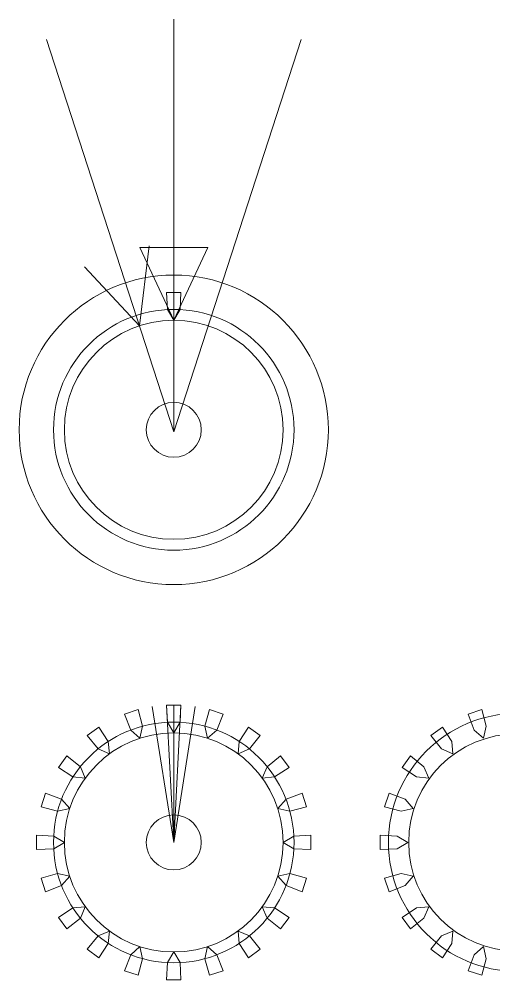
# Model space of a CAD drawing. Header units: centimetres. Extents: x -121 to 177, y -44 to 114.
# Drawn here: x 80.95 to 87.86, y 27.15 to 41.12 of the extents above; entities that cross this region are included whole.
import ezdxf

# ---------------------------------------------------------------- set-up
doc = ezdxf.new("R2010")
doc.units = ezdxf.units.CM
doc.header["$MEASUREMENT"] = 0
doc.layers.add('Layer 1', color=7, linetype='Continuous')

msp = doc.modelspace()

# ---------------------------------------------------------------- linework, layer by layer
at = {"layer": 'Layer 1', "color": 4, "lineweight": 20}
for centre, major_axis in [((83.2, 35.15), (0, 2.25)), ((83.2, 35.15), (0, 1.75)), ((83.2, 35.15), (0, 1.59235)), ((88.2, 29.15), (0, 1.875)), ((83.2, 29.15), (0, 1.75)), ((83.2, 29.15), (0, 1.59235)), ((88.2, 29.15), (0, 1.57978))]:
    msp.add_ellipse(centre, major_axis=major_axis, ratio=1, dxfattribs=at)
at = {"layer": 'Layer 1', "lineweight": 20}
for centre in [(83.2, 35.15), (83.2, 29.15)]:
    msp.add_ellipse(centre, major_axis=(0, 0.4), ratio=1, dxfattribs=at)
at = {"layer": 'Layer 1', "color": 1, "lineweight": 20}
for points in [[(83.2, 35.12049), (83.2, 35.12049), (83.2, 41.12049), (83.2, 41.12049)], [(83.2, 35.12049), (83.2, 35.12049), (81.3459, 40.82683), (81.3459, 40.82683)], [(83.2, 35.12049), (83.2, 35.12049), (85.0541, 40.82683), (85.0541, 40.82683)], [(83.2, 29.15), (83.2, 29.15), (83.2, 31.15), (83.2, 31.15)], [(83.2, 29.15), (83.2, 29.15), (82.88713, 31.12538), (82.88713, 31.12538)], [(83.2, 29.15), (83.2, 29.15), (83.09533, 31.14726), (83.09533, 31.14726)], [(83.2, 29.15), (83.2, 29.15), (83.30467, 31.14726), (83.30467, 31.14726)], [(83.2, 29.15), (83.2, 29.15), (83.51287, 31.12538), (83.51287, 31.12538)]]:
    msp.add_open_spline(points, degree=3, dxfattribs=at)
at = {"layer": 'Layer 1', "color": 3, "lineweight": 20}
for points in [[(82.69882, 36.66297), (82.69882, 36.66297), (82.84131, 37.82351), (82.84131, 37.82351)], [(83.2, 36.74235), (83.2, 36.74235), (82.70585, 37.80205), (82.70585, 37.80205)], [(83.2, 36.74235), (83.2, 36.74235), (83.69415, 37.80205), (83.69415, 37.80205)], [(82.69882, 36.66297), (82.69882, 36.66297), (81.90139, 37.51811), (81.90139, 37.51811)]]:
    msp.add_open_spline(points, degree=3, dxfattribs=at)
at = {"layer": 'Layer 1', "lineweight": 20}
for points, knots in [([(83.2, 36.74235), (83.2, 36.74235), (82.70586, 37.80205), (82.70586, 37.80205), (82.70586, 37.80205), (82.70586, 37.80205), (83.69414, 37.80205), (83.69414, 37.80205), (83.69414, 37.80205), (83.69414, 37.80205), (83.2, 36.74235), (83.2, 36.74235)], [0, 0, 0, 0, 0.33333333, 0.33333333, 0.33333333, 0.33333333, 0.66666667, 0.66666667, 0.66666667, 0.66666667, 1, 1, 1, 1]), ([(83.2, 36.74235), (83.2, 36.74235), (83.29159, 36.89765), (83.29159, 36.89765), (83.29159, 36.89765), (83.29159, 36.89765), (83.30467, 37.14726), (83.30467, 37.14726), (83.30467, 37.14726), (83.30467, 37.14726), (83.09533, 37.14727), (83.09533, 37.14727), (83.09533, 37.14727), (83.09533, 37.14727), (83.10842, 36.89765), (83.10842, 36.89765), (83.10842, 36.89765), (83.10842, 36.89765), (83.2, 36.74235), (83.2, 36.74235)], [0, 0, 0, 0, 0.2, 0.2, 0.2, 0.2, 0.4, 0.4, 0.4, 0.4, 0.6, 0.6, 0.6, 0.6, 0.8, 0.8, 0.8, 0.8, 1, 1, 1, 1]), ([(82.70794, 30.66441), (82.70794, 30.66441), (82.74705, 30.84042), (82.74705, 30.84042), (82.74705, 30.84042), (82.74705, 30.84042), (82.68236, 31.08185), (82.68236, 31.08185), (82.68236, 31.08185), (82.68236, 31.08185), (82.48326, 31.01717), (82.48326, 31.01717), (82.48326, 31.01717), (82.48326, 31.01717), (82.57285, 30.78381), (82.57285, 30.78381), (82.57285, 30.78381), (82.57285, 30.78381), (82.70794, 30.66441), (82.70794, 30.66441)], [0, 0, 0, 0, 0.2, 0.2, 0.2, 0.2, 0.4, 0.4, 0.4, 0.4, 0.6, 0.6, 0.6, 0.6, 0.8, 0.8, 0.8, 0.8, 1, 1, 1, 1]), ([(83.2, 30.74235), (83.2, 30.74235), (83.29159, 30.89765), (83.29159, 30.89765), (83.29159, 30.89765), (83.29159, 30.89765), (83.30467, 31.14726), (83.30467, 31.14726), (83.30467, 31.14726), (83.30467, 31.14726), (83.09533, 31.14727), (83.09533, 31.14727), (83.09533, 31.14727), (83.09533, 31.14727), (83.10842, 30.89765), (83.10842, 30.89765), (83.10842, 30.89765), (83.10842, 30.89765), (83.2, 30.74235), (83.2, 30.74235)], [0, 0, 0, 0, 0.2, 0.2, 0.2, 0.2, 0.4, 0.4, 0.4, 0.4, 0.6, 0.6, 0.6, 0.6, 0.8, 0.8, 0.8, 0.8, 1, 1, 1, 1]), ([(83.69206, 30.66441), (83.69206, 30.66441), (83.82716, 30.78381), (83.82716, 30.78381), (83.82716, 30.78381), (83.82716, 30.78381), (83.91673, 31.01716), (83.91673, 31.01716), (83.91673, 31.01716), (83.91673, 31.01716), (83.71764, 31.08186), (83.71764, 31.08186), (83.71764, 31.08186), (83.71764, 31.08186), (83.65296, 30.84041), (83.65296, 30.84041), (83.65296, 30.84041), (83.65296, 30.84041), (83.69206, 30.66441), (83.69206, 30.66441)], [0, 0, 0, 0, 0.2, 0.2, 0.2, 0.2, 0.4, 0.4, 0.4, 0.4, 0.6, 0.6, 0.6, 0.6, 0.8, 0.8, 0.8, 0.8, 1, 1, 1, 1]), ([(87.70794, 30.66441), (87.70794, 30.66441), (87.74705, 30.84042), (87.74705, 30.84042), (87.74705, 30.84042), (87.74705, 30.84042), (87.68236, 31.08185), (87.68236, 31.08185), (87.68236, 31.08185), (87.68236, 31.08185), (87.48326, 31.01717), (87.48326, 31.01717), (87.48326, 31.01717), (87.48326, 31.01717), (87.57285, 30.78381), (87.57285, 30.78381), (87.57285, 30.78381), (87.57285, 30.78381), (87.70794, 30.66441), (87.70794, 30.66441)], [0, 0, 0, 0, 0.2, 0.2, 0.2, 0.2, 0.4, 0.4, 0.4, 0.4, 0.6, 0.6, 0.6, 0.6, 0.8, 0.8, 0.8, 0.8, 1, 1, 1, 1]), ([(82.26404, 30.43824), (82.26404, 30.43824), (82.24685, 30.61771), (82.24685, 30.61771), (82.24685, 30.61771), (82.24685, 30.61771), (82.11072, 30.82734), (82.11072, 30.82734), (82.11072, 30.82734), (82.11072, 30.82734), (81.94135, 30.7043), (81.94135, 30.7043), (81.94135, 30.7043), (81.94135, 30.7043), (82.09867, 30.51005), (82.09867, 30.51005), (82.09867, 30.51005), (82.09867, 30.51005), (82.26404, 30.43824), (82.26404, 30.43824)], [0, 0, 0, 0, 0.2, 0.2, 0.2, 0.2, 0.4, 0.4, 0.4, 0.4, 0.6, 0.6, 0.6, 0.6, 0.8, 0.8, 0.8, 0.8, 1, 1, 1, 1]), ([(84.13596, 30.43824), (84.13596, 30.43824), (84.30134, 30.51004), (84.30134, 30.51004), (84.30134, 30.51004), (84.30134, 30.51004), (84.45864, 30.70429), (84.45864, 30.70429), (84.45864, 30.70429), (84.45864, 30.70429), (84.28929, 30.82735), (84.28929, 30.82735), (84.28929, 30.82735), (84.28929, 30.82735), (84.15315, 30.61771), (84.15315, 30.61771), (84.15315, 30.61771), (84.15315, 30.61771), (84.13596, 30.43824), (84.13596, 30.43824)], [0, 0, 0, 0, 0.2, 0.2, 0.2, 0.2, 0.4, 0.4, 0.4, 0.4, 0.6, 0.6, 0.6, 0.6, 0.8, 0.8, 0.8, 0.8, 1, 1, 1, 1]), ([(87.26404, 30.43824), (87.26404, 30.43824), (87.24685, 30.61771), (87.24685, 30.61771), (87.24685, 30.61771), (87.24685, 30.61771), (87.11072, 30.82734), (87.11072, 30.82734), (87.11072, 30.82734), (87.11072, 30.82734), (86.94135, 30.7043), (86.94135, 30.7043), (86.94135, 30.7043), (86.94135, 30.7043), (87.09867, 30.51005), (87.09867, 30.51005), (87.09867, 30.51005), (87.09867, 30.51005), (87.26404, 30.43824), (87.26404, 30.43824)], [0, 0, 0, 0, 0.2, 0.2, 0.2, 0.2, 0.4, 0.4, 0.4, 0.4, 0.6, 0.6, 0.6, 0.6, 0.8, 0.8, 0.8, 0.8, 1, 1, 1, 1]), ([(81.91176, 30.08596), (81.91176, 30.08596), (81.83996, 30.25134), (81.83996, 30.25134), (81.83996, 30.25134), (81.83996, 30.25134), (81.64571, 30.40864), (81.64571, 30.40864), (81.64571, 30.40864), (81.64571, 30.40864), (81.52265, 30.23929), (81.52265, 30.23929), (81.52265, 30.23929), (81.52265, 30.23929), (81.73229, 30.10315), (81.73229, 30.10315), (81.73229, 30.10315), (81.73229, 30.10315), (81.91176, 30.08596), (81.91176, 30.08596)], [0, 0, 0, 0, 0.2, 0.2, 0.2, 0.2, 0.4, 0.4, 0.4, 0.4, 0.6, 0.6, 0.6, 0.6, 0.8, 0.8, 0.8, 0.8, 1, 1, 1, 1]), ([(84.48824, 30.08596), (84.48824, 30.08596), (84.66771, 30.10315), (84.66771, 30.10315), (84.66771, 30.10315), (84.66771, 30.10315), (84.87734, 30.23928), (84.87734, 30.23928), (84.87734, 30.23928), (84.87734, 30.23928), (84.7543, 30.40865), (84.7543, 30.40865), (84.7543, 30.40865), (84.7543, 30.40865), (84.56005, 30.25133), (84.56005, 30.25133), (84.56005, 30.25133), (84.56005, 30.25133), (84.48824, 30.08596), (84.48824, 30.08596)], [0, 0, 0, 0, 0.2, 0.2, 0.2, 0.2, 0.4, 0.4, 0.4, 0.4, 0.6, 0.6, 0.6, 0.6, 0.8, 0.8, 0.8, 0.8, 1, 1, 1, 1]), ([(86.91176, 30.08596), (86.91176, 30.08596), (86.83996, 30.25134), (86.83996, 30.25134), (86.83996, 30.25134), (86.83996, 30.25134), (86.64571, 30.40864), (86.64571, 30.40864), (86.64571, 30.40864), (86.64571, 30.40864), (86.52265, 30.23929), (86.52265, 30.23929), (86.52265, 30.23929), (86.52265, 30.23929), (86.73229, 30.10315), (86.73229, 30.10315), (86.73229, 30.10315), (86.73229, 30.10315), (86.91176, 30.08596), (86.91176, 30.08596)], [0, 0, 0, 0, 0.2, 0.2, 0.2, 0.2, 0.4, 0.4, 0.4, 0.4, 0.6, 0.6, 0.6, 0.6, 0.8, 0.8, 0.8, 0.8, 1, 1, 1, 1]), ([(81.68559, 29.64206), (81.68559, 29.64206), (81.56619, 29.77716), (81.56619, 29.77716), (81.56619, 29.77716), (81.56619, 29.77716), (81.33284, 29.86673), (81.33284, 29.86673), (81.33284, 29.86673), (81.33284, 29.86673), (81.26814, 29.66764), (81.26814, 29.66764), (81.26814, 29.66764), (81.26814, 29.66764), (81.50959, 29.60296), (81.50959, 29.60296), (81.50959, 29.60296), (81.50959, 29.60296), (81.68559, 29.64206), (81.68559, 29.64206)], [0, 0, 0, 0, 0.2, 0.2, 0.2, 0.2, 0.4, 0.4, 0.4, 0.4, 0.6, 0.6, 0.6, 0.6, 0.8, 0.8, 0.8, 0.8, 1, 1, 1, 1]), ([(84.71441, 29.64206), (84.71441, 29.64206), (84.89042, 29.60295), (84.89042, 29.60295), (84.89042, 29.60295), (84.89042, 29.60295), (85.13185, 29.66764), (85.13185, 29.66764), (85.13185, 29.66764), (85.13185, 29.66764), (85.06717, 29.86674), (85.06717, 29.86674), (85.06717, 29.86674), (85.06717, 29.86674), (84.83381, 29.77715), (84.83381, 29.77715), (84.83381, 29.77715), (84.83381, 29.77715), (84.71441, 29.64206), (84.71441, 29.64206)], [0, 0, 0, 0, 0.2, 0.2, 0.2, 0.2, 0.4, 0.4, 0.4, 0.4, 0.6, 0.6, 0.6, 0.6, 0.8, 0.8, 0.8, 0.8, 1, 1, 1, 1]), ([(86.68559, 29.64206), (86.68559, 29.64206), (86.56619, 29.77716), (86.56619, 29.77716), (86.56619, 29.77716), (86.56619, 29.77716), (86.33284, 29.86673), (86.33284, 29.86673), (86.33284, 29.86673), (86.33284, 29.86673), (86.26814, 29.66764), (86.26814, 29.66764), (86.26814, 29.66764), (86.26814, 29.66764), (86.50959, 29.60296), (86.50959, 29.60296), (86.50959, 29.60296), (86.50959, 29.60296), (86.68559, 29.64206), (86.68559, 29.64206)], [0, 0, 0, 0, 0.2, 0.2, 0.2, 0.2, 0.4, 0.4, 0.4, 0.4, 0.6, 0.6, 0.6, 0.6, 0.8, 0.8, 0.8, 0.8, 1, 1, 1, 1]), ([(81.60765, 29.15), (81.60765, 29.15), (81.45235, 29.24159), (81.45235, 29.24159), (81.45235, 29.24159), (81.45235, 29.24159), (81.20274, 29.25467), (81.20274, 29.25467), (81.20274, 29.25467), (81.20274, 29.25467), (81.20273, 29.04533), (81.20273, 29.04533), (81.20273, 29.04533), (81.20273, 29.04533), (81.45235, 29.05842), (81.45235, 29.05842), (81.45235, 29.05842), (81.45235, 29.05842), (81.60765, 29.15), (81.60765, 29.15)], [0, 0, 0, 0, 0.2, 0.2, 0.2, 0.2, 0.4, 0.4, 0.4, 0.4, 0.6, 0.6, 0.6, 0.6, 0.8, 0.8, 0.8, 0.8, 1, 1, 1, 1]), ([(84.79235, 29.15), (84.79235, 29.15), (84.94765, 29.05841), (84.94765, 29.05841), (84.94765, 29.05841), (84.94765, 29.05841), (85.19726, 29.04533), (85.19726, 29.04533), (85.19726, 29.04533), (85.19726, 29.04533), (85.19727, 29.25467), (85.19727, 29.25467), (85.19727, 29.25467), (85.19727, 29.25467), (84.94765, 29.24158), (84.94765, 29.24158), (84.94765, 29.24158), (84.94765, 29.24158), (84.79235, 29.15), (84.79235, 29.15)], [0, 0, 0, 0, 0.2, 0.2, 0.2, 0.2, 0.4, 0.4, 0.4, 0.4, 0.6, 0.6, 0.6, 0.6, 0.8, 0.8, 0.8, 0.8, 1, 1, 1, 1]), ([(86.60765, 29.15), (86.60765, 29.15), (86.45235, 29.24159), (86.45235, 29.24159), (86.45235, 29.24159), (86.45235, 29.24159), (86.20274, 29.25467), (86.20274, 29.25467), (86.20274, 29.25467), (86.20274, 29.25467), (86.20273, 29.04533), (86.20273, 29.04533), (86.20273, 29.04533), (86.20273, 29.04533), (86.45235, 29.05842), (86.45235, 29.05842), (86.45235, 29.05842), (86.45235, 29.05842), (86.60765, 29.15), (86.60765, 29.15)], [0, 0, 0, 0, 0.2, 0.2, 0.2, 0.2, 0.4, 0.4, 0.4, 0.4, 0.6, 0.6, 0.6, 0.6, 0.8, 0.8, 0.8, 0.8, 1, 1, 1, 1]), ([(81.68559, 28.65794), (81.68559, 28.65794), (81.50958, 28.69705), (81.50958, 28.69705), (81.50958, 28.69705), (81.50958, 28.69705), (81.26815, 28.63236), (81.26815, 28.63236), (81.26815, 28.63236), (81.26815, 28.63236), (81.33283, 28.43326), (81.33283, 28.43326), (81.33283, 28.43326), (81.33283, 28.43326), (81.56619, 28.52285), (81.56619, 28.52285), (81.56619, 28.52285), (81.56619, 28.52285), (81.68559, 28.65794), (81.68559, 28.65794)], [0, 0, 0, 0, 0.2, 0.2, 0.2, 0.2, 0.4, 0.4, 0.4, 0.4, 0.6, 0.6, 0.6, 0.6, 0.8, 0.8, 0.8, 0.8, 1, 1, 1, 1]), ([(84.71441, 28.65794), (84.71441, 28.65794), (84.83381, 28.52284), (84.83381, 28.52284), (84.83381, 28.52284), (84.83381, 28.52284), (85.06716, 28.43327), (85.06716, 28.43327), (85.06716, 28.43327), (85.06716, 28.43327), (85.13186, 28.63236), (85.13186, 28.63236), (85.13186, 28.63236), (85.13186, 28.63236), (84.89041, 28.69704), (84.89041, 28.69704), (84.89041, 28.69704), (84.89041, 28.69704), (84.71441, 28.65794), (84.71441, 28.65794)], [0, 0, 0, 0, 0.2, 0.2, 0.2, 0.2, 0.4, 0.4, 0.4, 0.4, 0.6, 0.6, 0.6, 0.6, 0.8, 0.8, 0.8, 0.8, 1, 1, 1, 1]), ([(86.68559, 28.65794), (86.68559, 28.65794), (86.50958, 28.69705), (86.50958, 28.69705), (86.50958, 28.69705), (86.50958, 28.69705), (86.26815, 28.63236), (86.26815, 28.63236), (86.26815, 28.63236), (86.26815, 28.63236), (86.33283, 28.43326), (86.33283, 28.43326), (86.33283, 28.43326), (86.33283, 28.43326), (86.56619, 28.52285), (86.56619, 28.52285), (86.56619, 28.52285), (86.56619, 28.52285), (86.68559, 28.65794), (86.68559, 28.65794)], [0, 0, 0, 0, 0.2, 0.2, 0.2, 0.2, 0.4, 0.4, 0.4, 0.4, 0.6, 0.6, 0.6, 0.6, 0.8, 0.8, 0.8, 0.8, 1, 1, 1, 1]), ([(81.91176, 28.21404), (81.91176, 28.21404), (81.73229, 28.19685), (81.73229, 28.19685), (81.73229, 28.19685), (81.73229, 28.19685), (81.52266, 28.06072), (81.52266, 28.06072), (81.52266, 28.06072), (81.52266, 28.06072), (81.6457, 27.89135), (81.6457, 27.89135), (81.6457, 27.89135), (81.6457, 27.89135), (81.83995, 28.04867), (81.83995, 28.04867), (81.83995, 28.04867), (81.83995, 28.04867), (81.91176, 28.21404), (81.91176, 28.21404)], [0, 0, 0, 0, 0.2, 0.2, 0.2, 0.2, 0.4, 0.4, 0.4, 0.4, 0.6, 0.6, 0.6, 0.6, 0.8, 0.8, 0.8, 0.8, 1, 1, 1, 1]), ([(84.48824, 28.21404), (84.48824, 28.21404), (84.56004, 28.04866), (84.56004, 28.04866), (84.56004, 28.04866), (84.56004, 28.04866), (84.75429, 27.89136), (84.75429, 27.89136), (84.75429, 27.89136), (84.75429, 27.89136), (84.87735, 28.06071), (84.87735, 28.06071), (84.87735, 28.06071), (84.87735, 28.06071), (84.66771, 28.19685), (84.66771, 28.19685), (84.66771, 28.19685), (84.66771, 28.19685), (84.48824, 28.21404), (84.48824, 28.21404)], [0, 0, 0, 0, 0.2, 0.2, 0.2, 0.2, 0.4, 0.4, 0.4, 0.4, 0.6, 0.6, 0.6, 0.6, 0.8, 0.8, 0.8, 0.8, 1, 1, 1, 1]), ([(86.91176, 28.21404), (86.91176, 28.21404), (86.73229, 28.19685), (86.73229, 28.19685), (86.73229, 28.19685), (86.73229, 28.19685), (86.52266, 28.06072), (86.52266, 28.06072), (86.52266, 28.06072), (86.52266, 28.06072), (86.6457, 27.89135), (86.6457, 27.89135), (86.6457, 27.89135), (86.6457, 27.89135), (86.83995, 28.04867), (86.83995, 28.04867), (86.83995, 28.04867), (86.83995, 28.04867), (86.91176, 28.21404), (86.91176, 28.21404)], [0, 0, 0, 0, 0.2, 0.2, 0.2, 0.2, 0.4, 0.4, 0.4, 0.4, 0.6, 0.6, 0.6, 0.6, 0.8, 0.8, 0.8, 0.8, 1, 1, 1, 1]), ([(82.26404, 27.86176), (82.26404, 27.86176), (82.09866, 27.78996), (82.09866, 27.78996), (82.09866, 27.78996), (82.09866, 27.78996), (81.94136, 27.59571), (81.94136, 27.59571), (81.94136, 27.59571), (81.94136, 27.59571), (82.11071, 27.47265), (82.11071, 27.47265), (82.11071, 27.47265), (82.11071, 27.47265), (82.24685, 27.68229), (82.24685, 27.68229), (82.24685, 27.68229), (82.24685, 27.68229), (82.26404, 27.86176), (82.26404, 27.86176)], [0, 0, 0, 0, 0.2, 0.2, 0.2, 0.2, 0.4, 0.4, 0.4, 0.4, 0.6, 0.6, 0.6, 0.6, 0.8, 0.8, 0.8, 0.8, 1, 1, 1, 1]), ([(84.13596, 27.86176), (84.13596, 27.86176), (84.15315, 27.68229), (84.15315, 27.68229), (84.15315, 27.68229), (84.15315, 27.68229), (84.28928, 27.47266), (84.28928, 27.47266), (84.28928, 27.47266), (84.28928, 27.47266), (84.45865, 27.5957), (84.45865, 27.5957), (84.45865, 27.5957), (84.45865, 27.5957), (84.30133, 27.78995), (84.30133, 27.78995), (84.30133, 27.78995), (84.30133, 27.78995), (84.13596, 27.86176), (84.13596, 27.86176)], [0, 0, 0, 0, 0.2, 0.2, 0.2, 0.2, 0.4, 0.4, 0.4, 0.4, 0.6, 0.6, 0.6, 0.6, 0.8, 0.8, 0.8, 0.8, 1, 1, 1, 1]), ([(87.26404, 27.86176), (87.26404, 27.86176), (87.09866, 27.78996), (87.09866, 27.78996), (87.09866, 27.78996), (87.09866, 27.78996), (86.94136, 27.59571), (86.94136, 27.59571), (86.94136, 27.59571), (86.94136, 27.59571), (87.11071, 27.47265), (87.11071, 27.47265), (87.11071, 27.47265), (87.11071, 27.47265), (87.24685, 27.68229), (87.24685, 27.68229), (87.24685, 27.68229), (87.24685, 27.68229), (87.26404, 27.86176), (87.26404, 27.86176)], [0, 0, 0, 0, 0.2, 0.2, 0.2, 0.2, 0.4, 0.4, 0.4, 0.4, 0.6, 0.6, 0.6, 0.6, 0.8, 0.8, 0.8, 0.8, 1, 1, 1, 1]), ([(82.70794, 27.63559), (82.70794, 27.63559), (82.57284, 27.51619), (82.57284, 27.51619), (82.57284, 27.51619), (82.57284, 27.51619), (82.48327, 27.28284), (82.48327, 27.28284), (82.48327, 27.28284), (82.48327, 27.28284), (82.68236, 27.21814), (82.68236, 27.21814), (82.68236, 27.21814), (82.68236, 27.21814), (82.74704, 27.45959), (82.74704, 27.45959), (82.74704, 27.45959), (82.74704, 27.45959), (82.70794, 27.63559), (82.70794, 27.63559)], [0, 0, 0, 0, 0.2, 0.2, 0.2, 0.2, 0.4, 0.4, 0.4, 0.4, 0.6, 0.6, 0.6, 0.6, 0.8, 0.8, 0.8, 0.8, 1, 1, 1, 1]), ([(83.2, 27.55765), (83.2, 27.55765), (83.10841, 27.40235), (83.10841, 27.40235), (83.10841, 27.40235), (83.10841, 27.40235), (83.09533, 27.15274), (83.09533, 27.15274), (83.09533, 27.15274), (83.09533, 27.15274), (83.30467, 27.15273), (83.30467, 27.15273), (83.30467, 27.15273), (83.30467, 27.15273), (83.29158, 27.40235), (83.29158, 27.40235), (83.29158, 27.40235), (83.29158, 27.40235), (83.2, 27.55765), (83.2, 27.55765)], [0, 0, 0, 0, 0.2, 0.2, 0.2, 0.2, 0.4, 0.4, 0.4, 0.4, 0.6, 0.6, 0.6, 0.6, 0.8, 0.8, 0.8, 0.8, 1, 1, 1, 1]), ([(83.69206, 27.63559), (83.69206, 27.63559), (83.65295, 27.45958), (83.65295, 27.45958), (83.65295, 27.45958), (83.65295, 27.45958), (83.71764, 27.21815), (83.71764, 27.21815), (83.71764, 27.21815), (83.71764, 27.21815), (83.91674, 27.28283), (83.91674, 27.28283), (83.91674, 27.28283), (83.91674, 27.28283), (83.82715, 27.51619), (83.82715, 27.51619), (83.82715, 27.51619), (83.82715, 27.51619), (83.69206, 27.63559), (83.69206, 27.63559)], [0, 0, 0, 0, 0.2, 0.2, 0.2, 0.2, 0.4, 0.4, 0.4, 0.4, 0.6, 0.6, 0.6, 0.6, 0.8, 0.8, 0.8, 0.8, 1, 1, 1, 1]), ([(87.70794, 27.63559), (87.70794, 27.63559), (87.57284, 27.51619), (87.57284, 27.51619), (87.57284, 27.51619), (87.57284, 27.51619), (87.48327, 27.28284), (87.48327, 27.28284), (87.48327, 27.28284), (87.48327, 27.28284), (87.68236, 27.21814), (87.68236, 27.21814), (87.68236, 27.21814), (87.68236, 27.21814), (87.74704, 27.45959), (87.74704, 27.45959), (87.74704, 27.45959), (87.74704, 27.45959), (87.70794, 27.63559), (87.70794, 27.63559)], [0, 0, 0, 0, 0.2, 0.2, 0.2, 0.2, 0.4, 0.4, 0.4, 0.4, 0.6, 0.6, 0.6, 0.6, 0.8, 0.8, 0.8, 0.8, 1, 1, 1, 1])]:
    msp.add_open_spline(points, degree=3, knots=knots, dxfattribs=at)

doc.saveas('drawing.dxf')
